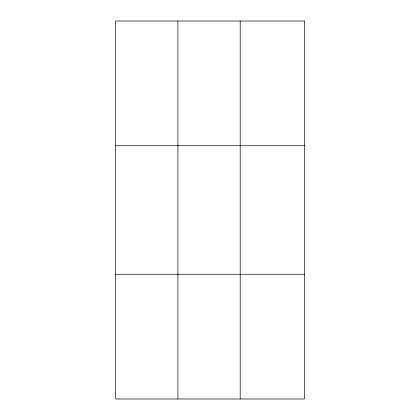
<?xml version="1.0" encoding="UTF-8"?>
<svg xmlns="http://www.w3.org/2000/svg" width="420" height="420" viewBox="0 0 420 420"><rect width="100%" height="100%" fill="white"/><g stroke="black" fill="none" stroke-linecap="round" stroke-linejoin="round"><path stroke-width="0.63" d="M177.922 21L177.922 399M240.193 21L240.193 399M115.652 145.74L304.348 145.74M115.652 274.26L304.348 274.26M304.348 21L304.348 399L115.652 399L115.652 21L304.348 21"/></g></svg>
